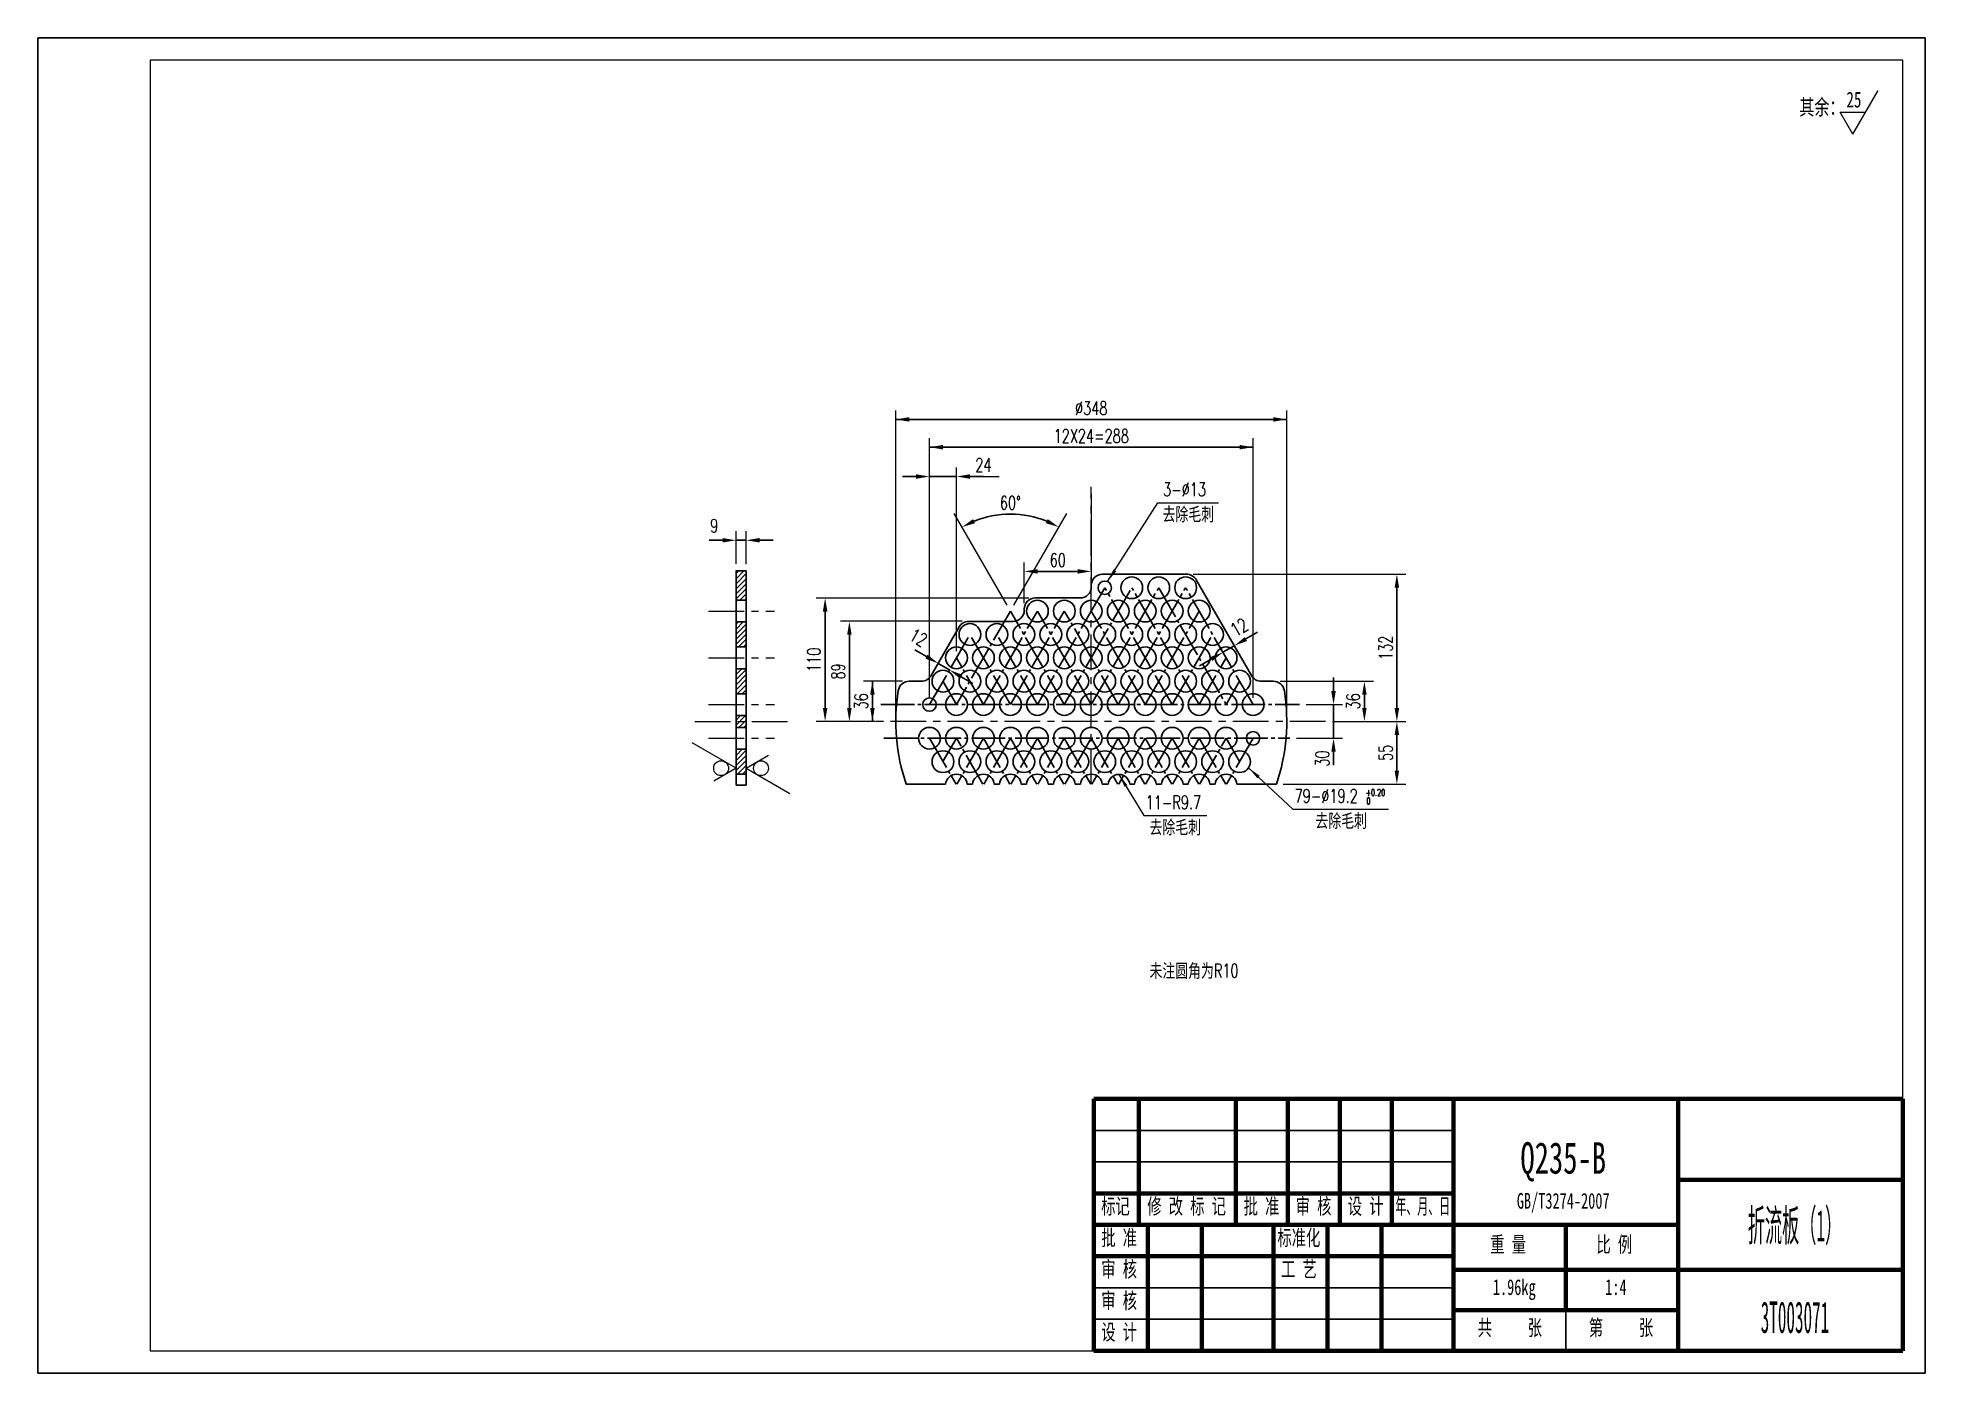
# Model space of a CAD drawing. Header units: millimetres. Extents: x 0 to 1680, y 0 to 1188.
import ezdxf

# ---------------------------------------------------------------- set-up
doc = ezdxf.new("R2010")
doc.units = ezdxf.units.MM
for name, pattern in [('CENTER', [50.8, 31.75, -6.35, 6.35, -6.35]), ('EB_DASH', [6, 3, -3]), ('EB_DASHDOT', [39, 30, -3, 3, -3])]:
    doc.linetypes.add(name, pattern=pattern)
for name, color, linetype, lineweight in [('25C', 1, 'CENTER', 18), ('CAXA1', 1, 'EB_DASHDOT', 25), ('CAXA3', 7, 'Continuous', 25), ('尺寸线', 4, 'Continuous', 9), ('标注线', 4, 'Continuous', 5), ('点划线', 1, 'EB_DASHDOT', 5), ('粗线', 7, 'Continuous', 15), ('虚线', 2, 'EB_DASH', 5)]:
    doc.layers.add(name, color=color, linetype=linetype, lineweight=lineweight)
doc.layers.add('边框', color=7, linetype='Continuous', lineweight=18, plot=False)
doc.styles.get("Standard").update_dxf_attribs({"font": 'romans.shx', "width": 0.7})
doc.styles.add('TextStyle1', font='', dxfattribs={"width": 0.510669})
doc.styles.add('UserTxtStyle4', font='', dxfattribs={"width": 0.667})
doc.styles.add('机械', font='', dxfattribs={"width": 0.4})
doc.styles.add('标准', font='', dxfattribs={"width": 0.667})
doc.styles.get('TextStyle1').set_extended_font_data('宋体')
doc.styles.get('UserTxtStyle4').set_extended_font_data('宋体')
doc.styles.get('机械').set_extended_font_data('宋体')
doc.styles.get('标准').set_extended_font_data('宋体')
doc.dimstyles.new('副本标准', dxfattribs={"dimscale": 4, "dimtxt": 3, "dimasz": 3, "dimexe": 2, "dimexo": 1.5, "dimgap": 1, "dimtad": 1, "dimtih": 1, "dimtoh": 1, "dimdec": 1, "dimzin": 12, "dimdsep": 46, "dimtxsty": 'Standard', "dimcen": 0, "dimdle": 6, "dimclrd": 256, "dimclre": 256, "dimclrt": 256, "dimadec": 1, "dimazin": 3, "dimtfac": 1, "dimtdec": 1, "dimtmove": 1, "dimatfit": 0, "dimfxl": 0, "dimtolj": 1, "dimarcsym": 0})
doc.dimstyles.new('标准', dxfattribs={"dimscale": 4, "dimtxt": 3, "dimasz": 3, "dimexe": 2, "dimexo": 1.5, "dimgap": 1, "dimtad": 1, "dimdec": 1, "dimzin": 12, "dimdsep": 46, "dimtxsty": 'Standard', "dimcen": 0, "dimdle": 6, "dimclrd": 256, "dimclre": 256, "dimclrt": 256, "dimadec": 1, "dimazin": 3, "dimtfac": 1, "dimtdec": 1, "dimtmove": 1, "dimatfit": 0, "dimfxl": 0, "dimtolj": 1, "dimarcsym": 0})

# ---------------------------------------------------------------- blocks, each defined once
blk = doc.blocks.new('*X41')
at = {"layer": '尺寸线', "linetype": 'ByBlock'}
for points in [[(793.7, 823.8), (805.7, 821.8), (805.7, 825.8)], [(1081.7, 823.8), (1069.7, 821.8), (1069.7, 825.8)]]:
    blk.add_hatch(color=256, dxfattribs=at).paths.add_polyline_path(points, flags=0)
for p, q in [((793.7, 600.8), (793.7, 831.8)), ((1081.7, 600.8), (1081.7, 831.8))]:
    blk.add_line(p, q, dxfattribs=at)
at = {"layer": '尺寸线', "linetype": 'ByBlock', "lineweight": -2}
for p, q in [((793.7, 823.8), (1081.7, 823.8)), ((793.7, 594.8), (793.7, 594.8))]:
    blk.add_line(p, q, dxfattribs=at)
at = {"layer": '尺寸线', "linetype": 'ByBlock', "insert": (937.7, 833.8), "char_height": 12, "width": 100.8, "attachment_point": 5}
blk.add_mtext('12X24=288', dxfattribs=at)
blk = doc.blocks.new('*X42')
at = {"layer": '标注线', "linetype": 'ByBlock'}
for points in [[(822.6, 752.7), (832.5, 759.8), (834.2, 756.2)], [(908.9, 752.7), (897.2, 756.2), (899, 759.8)]]:
    blk.add_hatch(color=256, dxfattribs=at).paths.add_polyline_path(points, flags=0)
for p, q in [((862.7, 683.2), (815.6, 764.8)), ((868.7, 683.2), (915.9, 764.8))]:
    blk.add_line(p, q, dxfattribs=at)
at = {"layer": '标注线', "linetype": 'ByBlock', "lineweight": -2}
blk.add_arc((865.7, 678), 86.3, 67.9718, 112.0282, dxfattribs=at)
at = {"layer": '标注线', "linetype": 'ByBlock', "insert": (865.7, 774.3), "char_height": 12, "width": 28.8, "attachment_point": 5}
blk.add_mtext('60%%D', dxfattribs=at)
blk = doc.blocks.new('*X43')
at = {"layer": '尺寸线', "linetype": 'ByBlock'}
for points in [[(793.7, 797.7), (781.7, 795.7), (781.7, 799.7)], [(817.7, 797.7), (829.7, 795.7), (829.7, 799.7)]]:
    blk.add_hatch(color=256, dxfattribs=at).paths.add_polyline_path(points, flags=0)
at = {"layer": '尺寸线', "linetype": 'ByBlock', "lineweight": -2}
for p, q in [((781.7, 797.7), (769.7, 797.7)), ((793.7, 797.7), (817.7, 797.7)), ((841.7, 797.7), (829.7, 797.7)), ((793.7, 594.8), (793.7, 594.8))]:
    blk.add_line(p, q, dxfattribs=at)
at = {"layer": '尺寸线', "linetype": 'ByBlock'}
for p, q in [((793.7, 600.8), (793.7, 805.7)), ((817.7, 642.4), (817.7, 805.7))]:
    blk.add_line(p, q, dxfattribs=at)
at = {"layer": '尺寸线', "linetype": 'ByBlock', "insert": (841.7, 808), "char_height": 12, "width": 20.4, "attachment_point": 5}
blk.add_mtext('24', dxfattribs=at)
blk = doc.blocks.new('*X44')
at = {"layer": '尺寸线', "linetype": 'ByBlock'}
for points in [[(1153.3, 594.8), (1151.3, 606.8), (1155.3, 606.8)], [(1153.3, 564.8), (1151.3, 552.8), (1155.3, 552.8)]]:
    blk.add_hatch(color=256, dxfattribs=at).paths.add_polyline_path(points, flags=0)
at = {"layer": '尺寸线', "linetype": 'ByBlock', "lineweight": -2}
for p, q in [((1153.3, 606.8), (1153.3, 618.8)), ((1123, 594.8), (1123, 594.8)), ((1153.3, 594.8), (1153.3, 564.8)), ((1153.3, 540.8), (1153.3, 552.8))]:
    blk.add_line(p, q, dxfattribs=at)
at = {"layer": '尺寸线', "linetype": 'ByBlock'}
for p, q in [((1129, 594.8), (1161.3, 594.8)), ((1120.5, 564.8), (1161.3, 564.8))]:
    blk.add_line(p, q, dxfattribs=at)
at = {"layer": '尺寸线', "linetype": 'ByBlock', "insert": (1143.3, 546.8), "char_height": 12, "width": 24, "attachment_point": 5, "rotation": 90}
blk.add_mtext('30', dxfattribs=at)
blk = doc.blocks.new('*X45')
at = {"layer": '尺寸线', "linetype": 'Continuous'}
blk.add_hatch(color=256, dxfattribs=at).paths.add_polyline_path([(1077.7, 538.6), (1087.5, 531.5), (1085.5, 529.3)], flags=0)
for p, q in [((1077.7, 538.6), (1117.2, 501.7)), ((1117.2, 501.7), (1202.2, 501.7))]:
    blk.add_line(p, q, dxfattribs=at)
at = {"layer": '尺寸线'}
blk.add_line((1202.2, 501.7), (1202.2, 501.7), dxfattribs=at)
blk = doc.blocks.new('*X46')
at = {"layer": '尺寸线', "linetype": 'ByBlock'}
for points in [[(763.7, 848.5), (775.7, 846.5), (775.7, 850.5)], [(1111.7, 848.5), (1099.7, 846.5), (1099.7, 850.5)]]:
    blk.add_hatch(color=256, dxfattribs=at).paths.add_polyline_path(points, flags=0)
for p, q in [((763.7, 585.8), (763.7, 856.5)), ((1111.7, 585.8), (1111.7, 856.5))]:
    blk.add_line(p, q, dxfattribs=at)
at = {"layer": '尺寸线', "linetype": 'ByBlock', "lineweight": -2}
for p, q in [((763.7, 848.5), (1111.7, 848.5)), ((763.7, 579.8), (763.7, 579.8))]:
    blk.add_line(p, q, dxfattribs=at)
at = {"layer": '尺寸线', "linetype": 'ByBlock', "insert": (937.7, 858.5), "char_height": 12, "width": 48, "attachment_point": 5}
blk.add_mtext('%%C348', dxfattribs=at)
blk = doc.blocks.new('*X47')
at = {"layer": '尺寸线', "linetype": 'ByBlock'}
for points in [[(1209.7, 710.8), (1207.7, 698.8), (1211.7, 698.8)], [(1209.7, 579.8), (1207.7, 591.8), (1211.7, 591.8)]]:
    blk.add_hatch(color=256, dxfattribs=at).paths.add_polyline_path(points, flags=0)
for p, q in [((1028.5, 710.8), (1217.7, 710.8)), ((1152.3, 579.8), (1217.7, 579.8))]:
    blk.add_line(p, q, dxfattribs=at)
at = {"layer": '尺寸线', "linetype": 'ByBlock', "lineweight": -2}
blk.add_line((1209.7, 698.8), (1209.7, 591.8), dxfattribs=at)
at = {"layer": '尺寸线', "linetype": 'ByBlock', "insert": (1199.7, 645.3), "char_height": 12, "width": 27.6, "attachment_point": 5, "rotation": 90}
blk.add_mtext('132', dxfattribs=at)
blk = doc.blocks.new('*X48')
at = {"layer": '尺寸线', "linetype": 'Continuous'}
blk.add_hatch(color=256, dxfattribs=at).paths.add_polyline_path([(962.3, 532.7), (969.8, 523.2), (967.3, 521.7)], flags=0)
for p, q in [((962.3, 532.7), (984.6, 496)), ((984.6, 496), (1040.7, 496))]:
    blk.add_line(p, q, dxfattribs=at)
at = {"layer": '尺寸线'}
blk.add_line((1040.7, 496), (1040.7, 496), dxfattribs=at)
blk = doc.blocks.new('*X49')
at = {"layer": '尺寸线', "linetype": 'Continuous'}
blk.add_hatch(color=256, dxfattribs=at).paths.add_polyline_path([(952.2, 704.2), (957.4, 715.1), (960, 713.5)], flags=0)
for p, q in [((952.2, 704.2), (997, 774.4)), ((997, 774.4), (1050.8, 774.4))]:
    blk.add_line(p, q, dxfattribs=at)
at = {"layer": '尺寸线'}
blk.add_line((1050.8, 774.4), (1050.8, 774.4), dxfattribs=at)
blk = doc.blocks.new('*X50')
at = {"layer": '尺寸线', "linetype": 'ByBlock'}
for points in [[(621.5, 741), (609.5, 739), (609.5, 743)], [(630.5, 741), (642.5, 739), (642.5, 743)]]:
    blk.add_hatch(color=256, dxfattribs=at).paths.add_polyline_path(points, flags=0)
at = {"layer": '尺寸线', "linetype": 'ByBlock', "lineweight": -2}
for p, q in [((609.5, 741), (597.5, 741)), ((621.5, 741), (630.5, 741)), ((654.5, 741), (642.5, 741)), ((621.5, 713.9), (621.5, 713.9))]:
    blk.add_line(p, q, dxfattribs=at)
at = {"layer": '尺寸线', "linetype": 'ByBlock'}
for p, q in [((621.5, 719.9), (621.5, 749)), ((630.5, 719.7), (630.5, 749))]:
    blk.add_line(p, q, dxfattribs=at)
at = {"layer": '尺寸线', "linetype": 'ByBlock', "insert": (602.1, 753.9), "char_height": 12, "width": 8.4, "attachment_point": 5}
blk.add_mtext('9', dxfattribs=at)
blk = doc.blocks.new('*X51')
at = {"layer": '尺寸线', "linetype": 'ByBlock'}
for points in [[(1209.7, 579.8), (1211.7, 567.8), (1207.7, 567.8)], [(1209.7, 523.9), (1211.7, 535.9), (1207.7, 535.9)]]:
    blk.add_hatch(color=256, dxfattribs=at).paths.add_polyline_path(points, flags=0)
for p, q in [((1152.3, 579.8), (1217.7, 579.8)), ((1108.5, 523.9), (1217.7, 523.9))]:
    blk.add_line(p, q, dxfattribs=at)
at = {"layer": '尺寸线', "linetype": 'ByBlock', "lineweight": -2}
blk.add_line((1209.7, 535.9), (1209.7, 567.8), dxfattribs=at)
at = {"layer": '尺寸线', "linetype": 'ByBlock', "insert": (1199.7, 551.9), "char_height": 12, "width": 24, "attachment_point": 5, "rotation": 90}
blk.add_mtext('55', dxfattribs=at)
blk = doc.blocks.new('*X52')
at = {"layer": '尺寸线', "linetype": 'ByBlock'}
for points in [[(742.9, 615.6), (744.9, 603.6), (740.9, 603.6)], [(742.9, 579.8), (744.9, 591.8), (740.9, 591.8)]]:
    blk.add_hatch(color=256, dxfattribs=at).paths.add_polyline_path(points, flags=0)
for p, q in [((769.8, 615.6), (734.9, 615.6)), ((736.9, 579.8), (734.9, 579.8))]:
    blk.add_line(p, q, dxfattribs=at)
at = {"layer": '尺寸线', "linetype": 'ByBlock', "lineweight": -2}
for q in [(742.9, 615.6), (742.9, 579.8)]:
    blk.add_line((742.9, 579.8), q, dxfattribs=at)
at = {"layer": '尺寸线', "linetype": 'ByBlock', "insert": (732.9, 597.7), "char_height": 12, "width": 24, "attachment_point": 5, "rotation": 90}
blk.add_mtext('36', dxfattribs=at)
blk = doc.blocks.new('*X53')
at = {"layer": '尺寸线', "linetype": 'ByBlock'}
for points in [[(722.4, 668.9), (724.4, 656.9), (720.4, 656.9)], [(722.4, 579.8), (724.4, 591.8), (720.4, 591.8)]]:
    blk.add_hatch(color=256, dxfattribs=at).paths.add_polyline_path(points, flags=0)
for p, q in [((822.8, 668.9), (714.4, 668.9)), ((743.8, 579.8), (714.4, 579.8))]:
    blk.add_line(p, q, dxfattribs=at)
at = {"layer": '尺寸线', "linetype": 'ByBlock', "lineweight": -2}
blk.add_line((722.4, 591.8), (722.4, 656.9), dxfattribs=at)
at = {"layer": '尺寸线', "linetype": 'ByBlock', "insert": (712.4, 624.3), "char_height": 12, "width": 24, "attachment_point": 5, "rotation": 90}
blk.add_mtext('89', dxfattribs=at)
blk = doc.blocks.new('*X54')
at = {"layer": '尺寸线', "linetype": 'ByBlock'}
for points in [[(700.8, 689.6), (702.8, 677.6), (698.8, 677.6)], [(700.8, 579.8), (702.8, 591.8), (698.8, 591.8)]]:
    blk.add_hatch(color=256, dxfattribs=at).paths.add_polyline_path(points, flags=0)
for p, q in [((882, 689.6), (692.8, 689.6)), ((745.7, 579.8), (692.8, 579.8))]:
    blk.add_line(p, q, dxfattribs=at)
at = {"layer": '尺寸线', "linetype": 'ByBlock', "lineweight": -2}
blk.add_line((700.8, 591.8), (700.8, 677.6), dxfattribs=at)
at = {"layer": '尺寸线', "linetype": 'ByBlock', "insert": (690.8, 634.7), "char_height": 12, "width": 25.2, "attachment_point": 5, "rotation": 90}
blk.add_mtext('110', dxfattribs=at)
blk = doc.blocks.new('*X55')
at = {"layer": '尺寸线', "linetype": 'ByBlock'}
for points in [[(801.4, 631.5), (792, 639.2), (790, 635.7)], [(811.5, 625.6), (822.9, 621.3), (820.9, 617.9)]]:
    blk.add_hatch(color=256, dxfattribs=at).paths.add_polyline_path(points, flags=0)
at = {"layer": '尺寸线', "linetype": 'ByBlock', "lineweight": -2}
for p, q in [((780.6, 643.5), (791, 637.5)), ((811.5, 625.6), (801.4, 631.5)), ((811.7, 626), (811.7, 626)), ((821.9, 619.6), (832.3, 613.6))]:
    blk.add_line(p, q, dxfattribs=at)
at = {"layer": '尺寸线', "linetype": 'ByBlock'}
for p, q in [((798.6, 626.6), (797.4, 624.5)), ((808.7, 620.8), (807.5, 618.7))]:
    blk.add_line(p, q, dxfattribs=at)
at = {"layer": '尺寸线', "linetype": 'ByBlock', "insert": (783.8, 654.5), "char_height": 12, "width": 26.549, "attachment_point": 5, "rotation": 330}
blk.add_mtext('12', dxfattribs=at)
blk = doc.blocks.new('*X56')
at = {"layer": '尺寸线', "linetype": 'ByBlock'}
for points in [[(1054.9, 641.3), (1045.5, 633.6), (1043.5, 637.1)], [(1065, 647.2), (1076.4, 651.4), (1074.4, 654.9)]]:
    blk.add_hatch(color=256, dxfattribs=at).paths.add_polyline_path(points, flags=0)
at = {"layer": '尺寸线', "linetype": 'ByBlock', "lineweight": -2}
for p, q in [((1085.8, 659.2), (1075.4, 653.2)), ((1054.9, 641.3), (1065, 647.2)), ((1044.5, 635.3), (1034.1, 629.3)), ((1057.7, 636.4), (1057.7, 636.4))]:
    blk.add_line(p, q, dxfattribs=at)
at = {"layer": '尺寸线', "linetype": 'ByBlock'}
for p, q in [((1054.7, 641.6), (1050.9, 648.3)), ((1064.8, 647.4), (1061, 654.1))]:
    blk.add_line(p, q, dxfattribs=at)
at = {"layer": '尺寸线', "linetype": 'ByBlock', "insert": (1069.4, 663.6), "char_height": 12, "width": 26.549, "attachment_point": 5, "rotation": 30}
blk.add_mtext('12', dxfattribs=at)
blk = doc.blocks.new('*X57')
at = {"layer": '尺寸线', "linetype": 'ByBlock'}
for points in [[(1180.8, 615.6), (1182.8, 603.6), (1178.8, 603.6)], [(1180.8, 579.8), (1182.8, 591.8), (1178.8, 591.8)]]:
    blk.add_hatch(color=256, dxfattribs=at).paths.add_polyline_path(points, flags=0)
for p, q in [((1105.7, 615.6), (1188.8, 615.6)), ((1152.3, 579.8), (1188.8, 579.8))]:
    blk.add_line(p, q, dxfattribs=at)
at = {"layer": '尺寸线', "linetype": 'ByBlock', "lineweight": -2}
blk.add_line((1180.8, 591.8), (1180.8, 603.6), dxfattribs=at)
at = {"layer": '尺寸线', "linetype": 'ByBlock', "insert": (1170.8, 597.7), "char_height": 12, "width": 24, "attachment_point": 5, "rotation": 90}
blk.add_mtext('36', dxfattribs=at)
blk = doc.blocks.new('*X58')
at = {"layer": '尺寸线', "linetype": 'ByBlock'}
for points in [[(878, 713.3), (890, 715.3), (890, 711.3)], [(937.7, 713.3), (925.7, 715.3), (925.7, 711.3)]]:
    blk.add_hatch(color=256, dxfattribs=at).paths.add_polyline_path(points, flags=0)
for p, q in [((937.7, 782.4), (937.7, 705.3)), ((878, 684.9), (878, 721.3))]:
    blk.add_line(p, q, dxfattribs=at)
at = {"layer": '尺寸线', "linetype": 'ByBlock', "lineweight": -2}
blk.add_line((925.7, 713.3), (890, 713.3), dxfattribs=at)
at = {"layer": '尺寸线', "linetype": 'ByBlock', "insert": (907.9, 723.3), "char_height": 12, "width": 20.4, "attachment_point": 5}
blk.add_mtext('60', dxfattribs=at)

msp = doc.modelspace()

# ---------------------------------------------------------------- hatches: boundary and pattern name
at = {"layer": '尺寸线'}
h = msp.add_hatch(dxfattribs=at)
h.set_pattern_fill('ANSI31', color=256, style=0, pattern_type=0)
h.paths.add_polyline_path([(630.49, 687.64), (630.49, 713.83), (621.49, 713.83), (621.49, 687.64)], flags=0)
h.paths.add_polyline_path([(630.49, 646.07), (630.49, 668.29), (621.49, 668.29), (621.49, 646.07)], flags=0)
h.paths.add_polyline_path([(630.49, 604.5), (630.49, 626.72), (621.49, 626.72), (621.49, 604.5)], flags=0)
h.paths.add_polyline_path([(630.49, 574.5), (630.49, 585.15), (621.49, 585.15), (621.49, 574.5)], flags=0)
h.paths.add_polyline_path([(630.49, 532.94), (630.49, 555.15), (621.49, 555.15), (621.49, 532.94)], flags=0)

# ---------------------------------------------------------------- linework, layer by layer
at = {"layer": '25C'}
for p, q in [((937.72, 523.94), (937.72, 788.44)), ((597.13, 677.97), (655.81, 677.97)), ((597.13, 636.4), (655.81, 636.4)), ((597.13, 594.83), (655.81, 594.83)), ((584.77, 579.83), (668.69, 579.83)), ((1146.33, 579.83), (729.11, 579.83)), ((597.13, 564.83), (655.81, 564.83))]:
    msp.add_line(p, q, dxfattribs=at)
at = {"layer": 'CAXA1', "color": 1, "linetype": 'EB_DASHDOT', "lineweight": 25}
for p, q in [((937.72, 677.97), (949.72, 698.75)), ((997.72, 698.75), (1057.72, 594.83)), ((1081.72, 594.83), (1021.72, 698.75)), ((865.72, 677.97), (817.72, 594.83)), ((793.72, 594.83), (829.72, 657.18)), ((841.72, 594.83), (817.72, 636.4)), ((913.72, 594.83), (937.72, 636.4)), ((961.72, 594.83), (937.72, 636.4)), ((1033.72, 594.83), (1057.72, 636.4)), ((817.72, 594.83), (805.72, 615.61)), ((1057.72, 594.83), (1069.72, 615.61)), ((793.72, 564.83), (817.33, 523.94)), ((817.72, 564.83), (805.72, 544.04)), ((841.33, 523.94), (817.72, 564.83)), ((841.72, 564.83), (818.11, 523.94)), ((913.72, 564.83), (937.33, 523.94)), ((961.72, 564.83), (938.11, 523.94)), ((1033.72, 564.83), (1057.33, 523.94)), ((1034.11, 523.94), (1057.72, 564.83)), ((1057.72, 564.83), (1069.72, 544.04)), ((1081.72, 564.83), (1058.11, 523.94))]:
    msp.add_line(p, q, dxfattribs=at)
at = {"layer": 'CAXA1'}
for p, q in [((937.72, 594.83), (997.72, 698.75)), ((937.72, 636.4), (973.72, 698.75)), ((1009.72, 594.83), (949.72, 698.75)), ((961.72, 594.83), (1021.72, 698.75)), ((1033.72, 594.83), (973.72, 698.75)), ((841.72, 594.83), (889.72, 677.97)), ((865.72, 594.83), (913.72, 677.97)), ((913.72, 594.83), (865.72, 677.97)), ((937.72, 594.83), (889.72, 677.97)), ((889.72, 594.83), (937.72, 677.97)), ((937.72, 636.4), (913.72, 677.97)), ((985.72, 594.83), (937.72, 677.97)), ((985.72, 594.83), (1033.72, 677.97)), ((865.72, 594.83), (829.72, 657.18)), ((889.72, 594.83), (853.72, 657.18)), ((1009.72, 594.83), (1045.72, 657.18)), ((841.72, 564.83), (865.33, 523.94)), ((865.72, 564.83), (842.11, 523.94)), ((865.72, 564.83), (889.33, 523.94)), ((889.72, 564.83), (866.11, 523.94)), ((889.72, 564.83), (913.33, 523.94)), ((913.72, 564.83), (890.11, 523.94)), ((937.72, 564.83), (914.11, 523.94)), ((937.72, 564.83), (961.33, 523.94)), ((961.72, 564.83), (985.33, 523.94)), ((985.72, 564.83), (962.11, 523.94)), ((985.72, 564.83), (1009.33, 523.94)), ((1009.72, 564.83), (986.11, 523.94)), ((1009.72, 564.83), (1033.33, 523.94)), ((1033.72, 564.83), (1010.11, 523.94))]:
    msp.add_line(p, q, dxfattribs=at)
at = {"layer": 'CAXA1', "linetype": 'EB_DASHDOT', "lineweight": 25}
for p, q in [((750.38, 594.83), (1122.96, 594.83)), ((752.97, 564.83), (1114.46, 564.83))]:
    msp.add_line(p, q, dxfattribs=at)
at = {"layer": 'CAXA3', "color": 0, "linetype": 'Continuous', "lineweight": 25}
for p, q in [((621.42, 713.83), (630.42, 713.83)), ((621.49, 713.83), (621.49, 523.26)), ((630.49, 713.83), (630.49, 523.26)), ((1022.46, 710.83), (947.72, 710.83)), ((1080.32, 620.61), (1031.12, 705.83)), ((927.72, 689.64), (888.05, 689.64)), ((937.72, 700.83), (937.72, 699.64)), ((621.49, 687.64), (630.49, 687.64)), ((878.05, 678.86), (878.05, 679.64)), ((621.49, 668.29), (630.49, 668.29)), ((795.13, 620.61), (820.09, 663.86)), ((868.05, 668.86), (828.75, 668.86)), ((621.49, 646.07), (630.49, 646.07)), ((621.49, 626.72), (630.49, 626.72)), ((786.47, 615.61), (775.76, 615.61)), ((1088.98, 615.61), (1099.68, 615.61)), ((621.49, 604.5), (630.49, 604.5)), ((621.49, 585.15), (630.49, 585.15)), ((621.49, 574.5), (630.49, 574.5)), ((621.49, 555.15), (630.49, 555.15)), ((621.49, 532.94), (630.49, 532.94)), ((621.49, 523.26), (630.49, 523.26)), ((772.94, 523.94), (808.07, 523.94)), ((827.37, 523.94), (832.07, 523.94)), ((851.37, 523.94), (856.07, 523.94)), ((875.37, 523.94), (880.07, 523.94)), ((899.37, 523.94), (904.07, 523.94)), ((923.37, 523.94), (928.07, 523.94)), ((947.37, 523.94), (952.68, 523.94)), ((971.94, 523.94), (976.07, 523.94)), ((995.37, 523.94), (1000.07, 523.94)), ((1019.37, 523.94), (1024.07, 523.94)), ((1043.37, 523.94), (1048.07, 523.94)), ((1067.37, 523.94), (1102.5, 523.94))]:
    msp.add_line(p, q, dxfattribs=at)
for centre, radius in [((973.72, 698.75), 9.68), ((997.72, 698.75), 9.68), ((1021.72, 698.75), 9.68), ((949.72, 698.75), 6), ((889.72, 677.97), 9.68), ((913.72, 677.97), 9.68), ((937.72, 677.97), 9.68), ((961.72, 677.97), 9.68), ((985.72, 677.97), 9.68), ((1009.72, 677.97), 9.68), ((1033.72, 677.97), 9.68), ((829.72, 657.18), 9.68), ((853.72, 657.18), 9.68), ((877.72, 657.18), 9.68), ((901.72, 657.18), 9.68), ((925.72, 657.18), 9.68), ((949.72, 657.18), 9.68), ((973.72, 657.18), 9.68), ((997.72, 657.18), 9.68), ((1021.72, 657.18), 9.68), ((1045.72, 657.18), 9.68), ((817.72, 636.4), 9.68), ((841.72, 636.4), 9.68), ((865.72, 636.4), 9.68), ((889.72, 636.4), 9.68), ((913.72, 636.4), 9.68), ((937.72, 636.4), 9.68), ((962.31, 636.61), 9.68), ((985.72, 636.4), 9.68), ((1009.72, 636.4), 9.68), ((1033.72, 636.4), 9.68), ((1057.72, 636.4), 9.68), ((805.72, 615.61), 9.68), ((829.72, 615.61), 9.68), ((853.72, 615.61), 9.68), ((877.72, 615.61), 9.68), ((901.72, 615.61), 9.68), ((925.72, 615.61), 9.68), ((949.72, 615.61), 9.68), ((973.72, 615.61), 9.68), ((997.72, 615.61), 9.68), ((1021.72, 615.61), 9.68), ((1045.72, 615.61), 9.68), ((1069.72, 615.61), 9.68), ((793.72, 594.83), 6), ((817.72, 594.83), 9.68), ((841.72, 594.83), 9.68), ((865.72, 594.83), 9.68), ((889.72, 594.83), 9.68), ((913.72, 594.83), 9.68), ((937.72, 594.83), 9.68), ((961.72, 594.83), 9.68), ((985.72, 594.83), 9.68), ((1009.72, 594.83), 9.68), ((1033.72, 594.83), 9.68), ((1057.72, 594.83), 9.68), ((1081.72, 594.83), 9.68), ((793.72, 564.83), 9.68), ((817.72, 564.83), 9.68), ((841.72, 564.83), 9.68), ((865.72, 564.83), 9.68), ((889.72, 564.83), 9.68), ((913.72, 564.83), 9.68), ((937.72, 564.83), 9.68), ((961.72, 564.83), 9.68), ((985.72, 564.83), 9.68), ((1009.72, 564.83), 9.68), ((1033.72, 564.83), 9.68), ((1057.72, 564.83), 9.68), ((1081.72, 564.83), 6), ((805.72, 544.04), 9.68), ((829.72, 544.04), 9.68), ((853.72, 544.04), 9.68), ((877.72, 544.04), 9.68), ((901.72, 544.04), 9.68), ((925.72, 544.04), 9.68), ((949.72, 544.04), 9.68), ((973.72, 544.04), 9.68), ((997.72, 544.04), 9.68), ((1021.72, 544.04), 9.68), ((1045.72, 544.04), 9.68), ((1069.72, 544.04), 9.68)]:
    msp.add_circle(centre, radius, dxfattribs=at)
for centre, radius, start, end in [((947.72, 700.83), 10, 90, 180), ((1022.46, 700.83), 10, 30, 90), ((888.05, 679.64), 10, 90, 180), ((927.72, 699.64), 10, 270, 360), ((868.05, 678.86), 10, 270, 0), ((828.75, 658.86), 10, 90, 150), ((937.72, 579.83), 174, 170.95424, 198.7374), ((786.47, 625.61), 10, 270, 330), ((1088.98, 625.61), 10, 210, 270), ((937.72, 579.83), 174, 341.2626, 9.04576), ((817.72, 523.26), 9.68, 4.00063, 175.99937), ((841.72, 523.26), 9.67, 4.00063, 175.99937), ((865.72, 523.26), 9.68, 4.00063, 175.99937), ((889.72, 523.26), 9.67, 4.00063, 175.99937), ((913.72, 523.26), 9.67, 4.00063, 175.99937), ((937.72, 523.26), 9.68, 4.00063, 175.99937), ((962.31, 523.04), 9.67, 5.28614, 174.71386), ((985.72, 523.26), 9.68, 4.00063, 175.99937), ((1009.72, 523.26), 9.67, 4.00063, 175.99937), ((1033.72, 523.26), 9.67, 4.00063, 175.99937), ((1057.72, 523.26), 9.67, 4.00063, 175.99937)]:
    msp.add_arc(centre, radius, start, end, dxfattribs=at)
at = {"layer": 'CAXA3', "color": 0, "linetype": 'Continuous'}
for centre, start, end in [((775.76, 605.61), 90, 170.95424), ((1099.68, 605.61), 9.04576, 90)]:
    msp.add_arc(centre, 10, start, end, dxfattribs=at)
at = {"layer": '尺寸线'}
msp.add_line((829.72, 797.74), (855.65, 797.74), dxfattribs=at)
at = {"layer": '标注线'}
for p, q in [((1615.6, 1102.1), (1638.14, 1141.15)), ((1604.15, 1121.92), (1627.04, 1121.92)), ((1615.6, 1102.1), (1604.15, 1121.92)), ((621.49, 538.23), (582.44, 560.78)), ((621.49, 538.23), (601.66, 526.79)), ((630.49, 538.23), (650.31, 549.68)), ((630.49, 538.23), (669.53, 515.69))]:
    msp.add_line(p, q, dxfattribs=at)
for centre in [(608.27, 538.23), (643.7, 538.23)]:
    msp.add_circle(centre, 6.61, dxfattribs=at)
at = {"layer": '点划线', "linetype": 'Continuous', "lineweight": 25}
for p, q in [((1260, 216), (940, 216)), ((1260, 188), (940, 188)), ((1260, 76), (940, 76)), ((1260, 48), (940, 48))]:
    msp.add_line(p, q, dxfattribs=at)
at = {"layer": '粗线'}
for p, q in [((1660, 1168), (100, 1168)), ((100, 1168), (100, 20)), ((1660, 20), (1660, 1168)), ((100, 20), (1660, 20))]:
    msp.add_line(p, q, dxfattribs=at)
at = {"layer": '粗线', "linetype": 'Continuous', "lineweight": 70}
for p, q in [((940, 244), (1660, 244)), ((940, 244), (940, 20)), ((980, 132), (980, 244)), ((1066.33, 132), (1066.33, 244)), ((1112.67, 132), (1112.67, 244)), ((1159, 132), (1159, 244)), ((1205.33, 132), (1205.33, 244)), ((1260, 244), (1260, 20)), ((1460, 20), (1460, 244)), ((1660, 244), (1660, 20)), ((1660, 172), (1460, 172)), ((1260, 160), (940, 160)), ((1460, 132), (940, 132)), ((988, 20), (988, 132)), ((1036, 20), (1036, 132)), ((1100, 20), (1100, 132)), ((1148, 20), (1148, 132)), ((1196, 20), (1196, 132)), ((1360, 132), (1360, 56)), ((1260, 104), (940, 104)), ((1460, 92), (1260, 92)), ((1660, 92), (1460, 92)), ((1460, 56), (1260, 56)), ((1660, 20), (940, 20))]:
    msp.add_line(p, q, dxfattribs=at)
at = {"layer": '虚线', "linetype": 'Continuous', "lineweight": 25}
msp.add_line((1360, 56), (1360, 20), dxfattribs=at)
at = {"layer": '边框', "linetype": 'Continuous', "lineweight": 25}
for p, q in [((0, 0), (0, 1188)), ((0, 1188), (1680, 1188)), ((1680, 1188), (1680, 0)), ((1680, 0), (0, 0))]:
    msp.add_line(p, q, dxfattribs=at)

# ---------------------------------------------------------------- block references
at = {"layer": '尺寸线'}
for name in ['*X49', '*X45', '*X48']:
    msp.add_blockref(name, (0, 0), dxfattribs=at)

# ---------------------------------------------------------------- texts
at = {"layer": '尺寸线', "width": 126.4701, "attachment_point": 1}
for s, insert, char_height in [('3-%%C13', (1001.7, 792.24), 12), ('去除毛刺', (1001.16, 770.2), 12), ('11-R9.7', (986.13, 513.8), 12), ('79-%%C19.2', (1118.69, 519.52), 12), ('+0.20', (1182.04, 519.52), 6), ('0', (1182.65, 512.08), 6), ('去除毛刺', (989.53, 491.76), 12), ('去除毛刺', (1137.22, 497.48), 12), ('未注圆角为{R10}', (989.53, 364.05), 12)]:
    msp.add_mtext(s, dxfattribs=dict(at, insert=insert, char_height=char_height))
at = {"layer": '标注线', "char_height": 14, "attachment_point": 1}
for s, insert, width in [('其余：', (1567.92, 1133.34), 156.5896), ('{\\fSimSun|b0|i0|c119|p8;25}', (1609.84, 1140.02), 21.2773)]:
    msp.add_mtext(s, dxfattribs=dict(at, insert=insert, width=width))
at = {"layer": '标注线', "attachment_point": 5}
for s, insert, char_height, width, style in [('Q235-B', (1357.76, 187.98), 28, 155.8408, '标准'), ('GB/T3274-2007', (1357.76, 151.64), 14, 170.3666, '标准'), ('折流板（1）', (1564.05, 129.63), 28, 167.7511, '机械'), ('3T003071', (1564.05, 49.63), 28, 222.2871, '机械')]:
    msp.add_mtext(s, dxfattribs=dict(at, insert=insert, char_height=char_height, width=width, style=style))
at = {"layer": '粗线', "char_height": 14, "attachment_point": 1}
for s, insert, width, style in [('标记', (946.51, 155.59), 50.7365, 'UserTxtStyle4'), ('修 改 标 记', (987.54, 155.59), 143.8052, 'UserTxtStyle4'), ('批 准', (1073.31, 155.59), 64.2247, 'UserTxtStyle4'), ('审 核', (1119.64, 155.59), 62.9796, 'UserTxtStyle4'), ('设 计', (1165.97, 155.59), 63.8097, 'UserTxtStyle4'), ('年、月、日', (1208.39, 155.59), 97.152, 'TextStyle1'), ('批 准', (946.61, 127.59), 64.2247, 'UserTxtStyle4'), ('标准化', (1103.41, 127.59), 77.4016, 'UserTxtStyle4'), ('重 量', (1292.85, 121.59), 64.2247, 'UserTxtStyle4'), ('比 例', (1387.36, 121.59), 60.282, 'UserTxtStyle4'), ('审 核', (946.61, 99.59), 62.9796, 'UserTxtStyle4'), ('工 艺', (1106.61, 99.59), 63.3946, 'UserTxtStyle4'), ('审 核', (946.61, 71.59), 62.9796, 'UserTxtStyle4'), ('设 计', (946.61, 43.59), 63.8097, 'UserTxtStyle4'), ('共     张', (1281.64, 47.59), 117.4513, 'UserTxtStyle4'), ('第     张', (1380.59, 47.59), 117.3475, 'UserTxtStyle4')]:
    msp.add_mtext(s, dxfattribs=dict(at, insert=insert, width=width, style=style))
at = {"layer": '粗线', "color": 0, "linetype": 'Continuous', "lineweight": 25, "char_height": 14, "attachment_point": 1, "style": 'UserTxtStyle4'}
for s, insert, width in [('1.96kg', (1295.14, 83.59), 75.8453), ('1:4', (1395.14, 83.59), 35.8994)]:
    msp.add_mtext(s, dxfattribs=dict(at, insert=insert, width=width))

# ---------------------------------------------------------------- dimensions: what is measured, and where the dimension line sits
at = {"layer": '尺寸线'}
for base, p1, p2, text, override, picture, middle in [((1111.72, 848.52), (763.72, 579.83), (1111.72, 579.83), '%%C<>', {"dimsah": 1, "dimtzin": 0}, '*X46', (937.72, 858.52)), ((1081.72, 823.79), (793.72, 594.83), (1081.72, 594.83), '12X24=<>', {"dimsah": 1, "dimtzin": 0}, '*X41', (937.72, 833.79)), ((878.05, 713.28), (937.72, 788.44), (878.05, 678.86), '60', {"dimsah": 1, "dimatfit": 3, "dimtzin": 0}, '*X58', (907.88, 723.28))]:
    dim = msp.add_linear_dim(base=base, p1=p1, p2=p2, text=text, dimstyle='标准', override=override, dxfattribs=at)
    dim.commit()
    dim.dimension.update_dxf_attribs({"geometry": picture, "text_midpoint": middle, "dimtype": 160})
for base, p1, p2, picture, middle in [((817.72, 797.74), (793.72, 594.83), (817.72, 636.4), '*X43', (841.72, 807.74)), ((630.49, 740.96), (621.49, 713.88), (630.49, 713.66), '*X50', (602.14, 750.96))]:
    dim = msp.add_linear_dim(base=base, p1=p1, p2=p2, dimstyle='标准', override={"dimsah": 1, "dimtzin": 0}, dxfattribs=at)
    dim.commit()
    dim.dimension.update_dxf_attribs({"geometry": picture, "text_midpoint": middle, "dimtype": 160})
for base, p1, p2, angle, text, override, picture, middle in [((1209.73, 579.83), (1022.46, 710.83), (1146.33, 579.83), 90, '132', {"dimsah": 1, "dimtzin": 0}, '*X47', (1199.73, 645.33)), ((700.82, 689.64), (751.71, 579.83), (888.05, 689.64), 90, '110', {"dimsah": 1, "dimatfit": 3, "dimtzin": 0}, '*X54', (690.82, 634.74)), ((1064.99, 647.17), (1057.72, 636.4), (1067.83, 642.24), 30, '12', {"dimsah": 1, "dimatfit": 3, "dimtzin": 0}, '*X56', (1074.38, 654.9)), ((801.38, 631.45), (811.72, 626.01), (801.61, 631.84), 150, '12', {"dimsah": 1, "dimatfit": 3, "dimtzin": 0}, '*X55', (778.77, 645.8)), ((742.87, 615.61), (742.93, 579.83), (775.76, 615.61), 90, '36', {"dimsah": 1, "dimatfit": 3, "dimtzin": 0}, '*X52', (732.87, 597.72)), ((1180.82, 615.61), (1146.33, 579.83), (1099.68, 615.61), 90, '36', {"dimsah": 1, "dimatfit": 3, "dimtzin": 0}, '*X57', (1170.82, 597.72)), ((1209.73, 579.83), (1102.5, 523.94), (1146.33, 579.83), 90, '55', {"dimsah": 1, "dimatfit": 3, "dimtzin": 0}, '*X51', (1199.73, 551.88))]:
    dim = msp.add_linear_dim(base=base, p1=p1, p2=p2, angle=angle, text=text, dimstyle='标准', override=override, dxfattribs=at)
    dim.commit()
    dim.dimension.update_dxf_attribs({"geometry": picture, "text_midpoint": middle, "dimtype": 160})
for base, p1, p2, override, picture, middle in [((722.35, 668.86), (749.82, 579.83), (828.75, 668.86), {"dimsah": 1, "dimatfit": 3, "dimtzin": 0}, '*X53', (712.35, 624.34)), ((1153.28, 564.83), (1122.96, 594.83), (1114.46, 564.83), {"dimsah": 1, "dimtzin": 0}, '*X44', (1143.28, 546.83))]:
    dim = msp.add_linear_dim(base=base, p1=p1, p2=p2, angle=90, dimstyle='标准', override=override, dxfattribs=at)
    dim.commit()
    dim.dimension.update_dxf_attribs({"geometry": picture, "text_midpoint": middle, "dimtype": 160})
at = {"layer": '标注线'}
dim = msp.add_angular_dim_2l(base=(865.72, 764.29), line1=((913.72, 594.83), (865.72, 677.97)), line2=((865.72, 677.97), (817.72, 594.83)), dimstyle='副本标准', override={"dimtad": 0, "dimtih": 1, "dimtoh": 1, "dimsah": 1, "dimtzin": 12}, dxfattribs=at)
dim.commit()
dim.dimension.update_dxf_attribs({"geometry": '*X42', "text_midpoint": (865.72, 774.29)})

doc.saveas('drawing.dxf')
